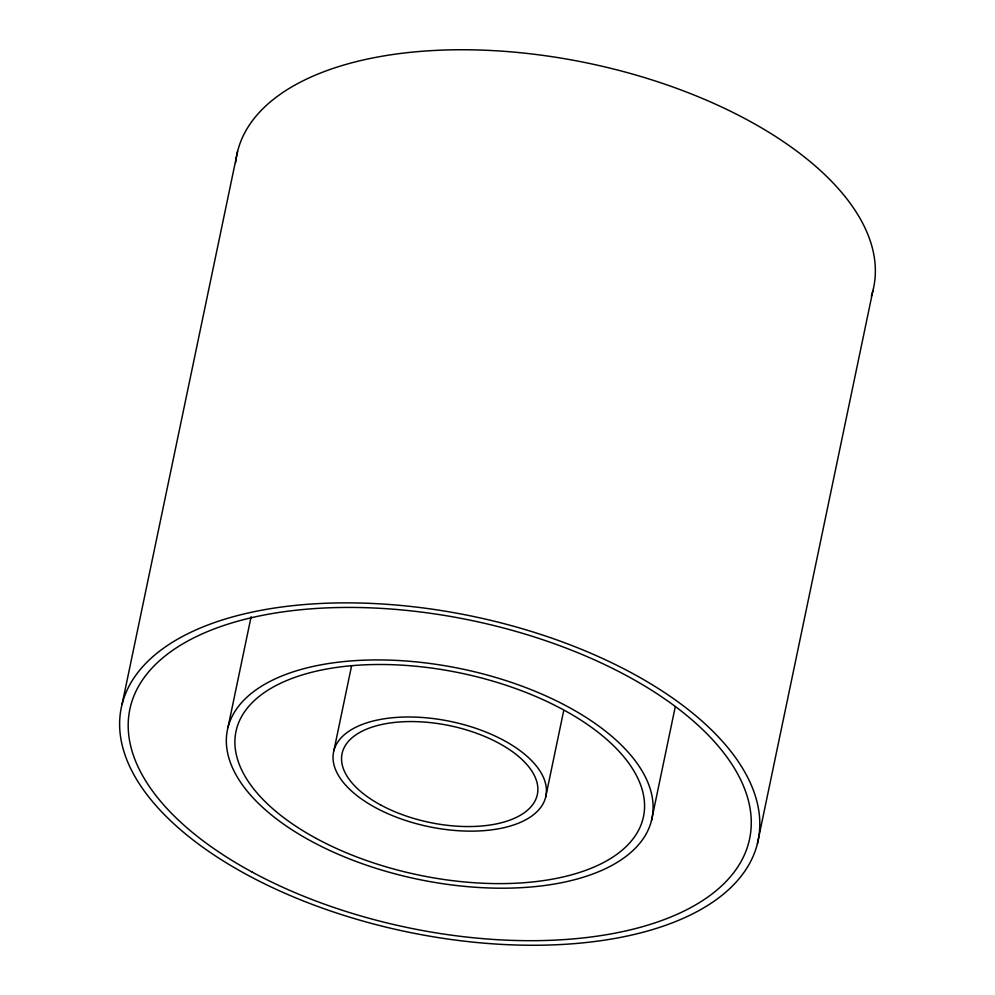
<?xml version="1.0" encoding="UTF-8"?>
<svg xmlns="http://www.w3.org/2000/svg" width="995" height="995" viewBox="0 0 995 995"><rect width="100%" height="100%" fill="white"/><g stroke="black" fill="none" stroke-linecap="round" stroke-linejoin="round"><path stroke-width="1.49" d="M122.049 704.46L237.594 151.339M227.942 727.656L251.113 616.726M333.835 750.864L351.608 665.767M545.621 797.269A108.418 53.718 11.8 0 0 398.099 717.308A108.418 53.718 11.8 0 0 375.463 807.617A108.418 53.718 11.8 0 0 545.621 797.269L563.705 710.641M651.514 820.465A216.835 107.435 11.8 0 0 356.471 660.556A216.835 107.435 11.8 0 0 311.186 841.161A216.835 107.435 11.8 0 0 651.514 820.465L675.319 706.5M757.406 843.66A325.265 161.153 11.8 0 0 314.843 603.803A325.265 161.153 11.8 0 0 246.922 874.717A325.265 161.153 11.8 0 0 757.406 843.66L872.951 290.54M235.616 162.67A325.265 161.153 11.8 0 1 588.816 63.319A325.265 161.153 11.8 0 1 871.346 296.087M380.6 804.93A99.749 49.414 11.8 0 0 537.138 795.403A99.749 49.414 11.8 0 0 401.433 721.848A99.749 49.414 11.8 0 0 380.6 804.93M316.335 838.474A208.166 103.144 11.8 0 0 643.031 818.611A208.166 103.144 11.8 0 0 359.804 665.095A208.166 103.144 11.8 0 0 316.335 838.474M252.071 872.03A316.584 156.862 11.8 0 0 748.924 841.807A316.584 156.862 11.8 0 0 318.176 608.343A316.584 156.862 11.8 0 0 252.071 872.03"/></g></svg>
